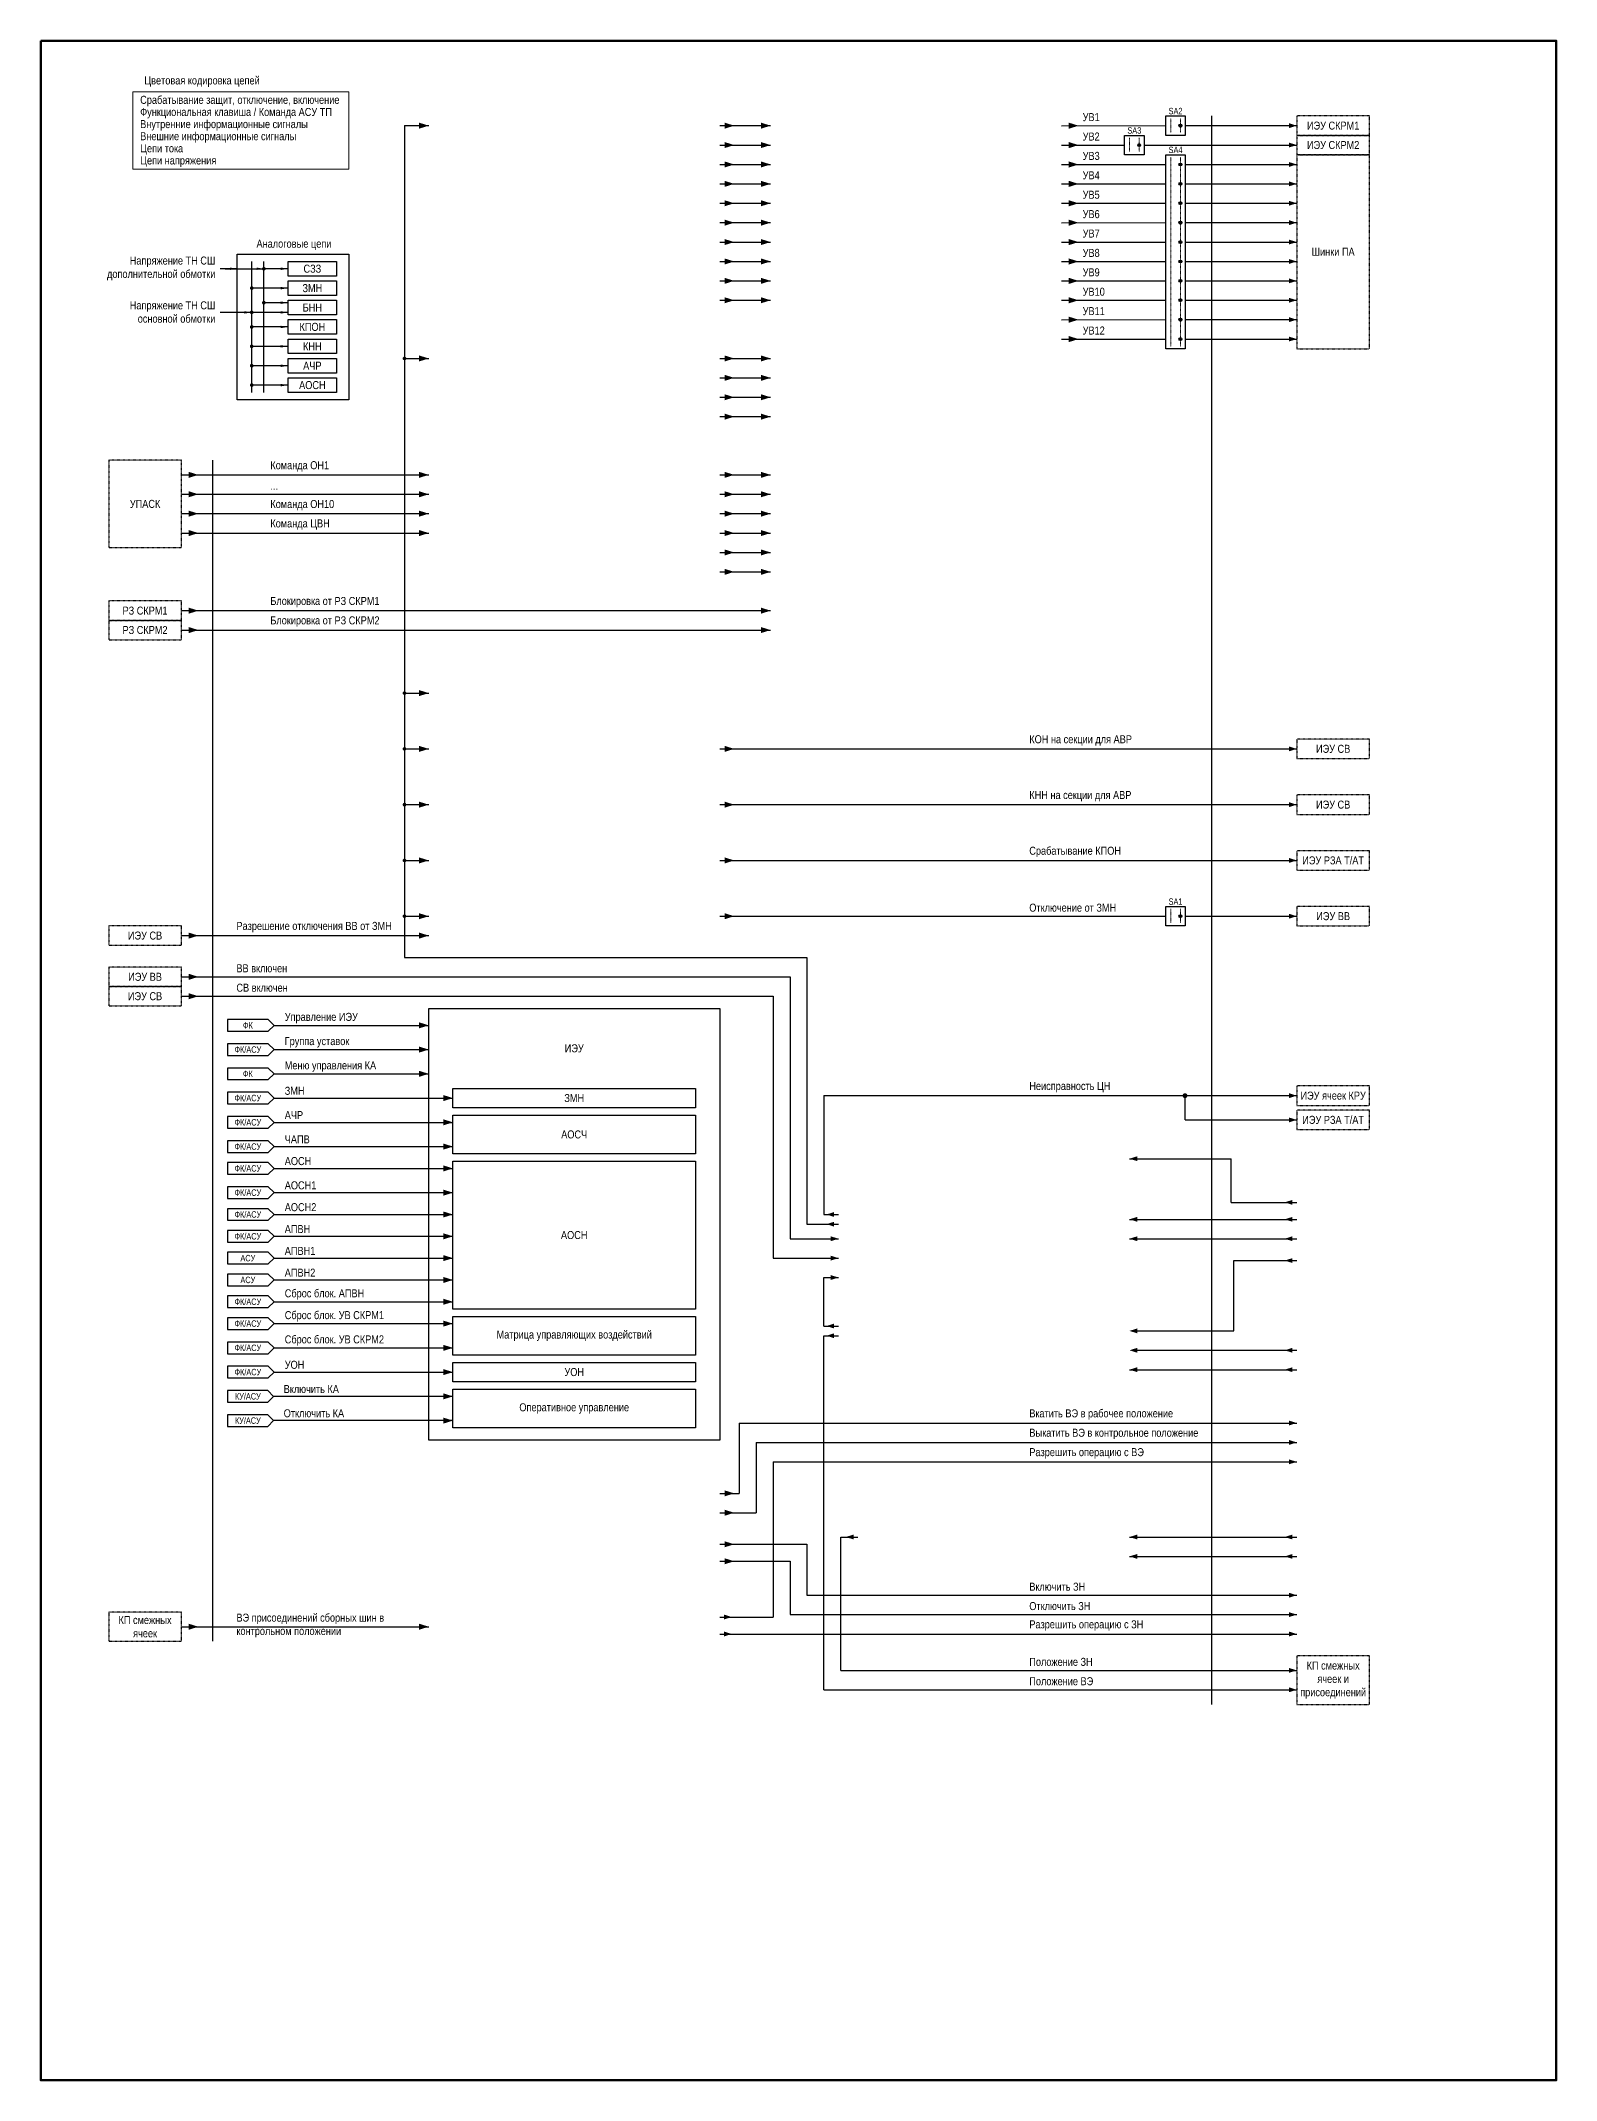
# Model space of a CAD drawing. Header units: millimetres. Extents: x -6343 to 676, y -1039 to 887.
# Drawn here: x -4989 to -4364, y -1039 to -198 of the extents above; entities that cross this region are included whole.
import ezdxf
from ezdxf.enums import TextEntityAlignment as Align

# ---------------------------------------------------------------- set-up
doc = ezdxf.new("R2010")
doc.units = ezdxf.units.MM
doc.linetypes.add('штриховая2', pattern=[0.375, 0.25, -0.125])
doc.layers.add('Основная', color=7, linetype='Continuous')
for name, color, linetype, lineweight in [('Отключение_включение', 1, 'Continuous', 30), ('Толстая', 7, 'Continuous', 53), ('Тонкая', 7, 'Continuous', 13), ('Цепи внешние', 84, 'Continuous', 30), ('Цепи внутренние', 5, 'Continuous', 30), ('Цепи ТН', 200, 'Continuous', 30), ('Цепи ТТ', 23, 'Continuous', 30), ('Цепь - ФК и АСУ', 132, 'Continuous', 30), ('Штриховая', 7, 'штриховая2', 20)]:
    doc.layers.add(name, color=color, linetype=linetype, lineweight=lineweight)
doc.styles.add('Narrow', font='ARIALN.TTF')

# ---------------------------------------------------------------- blocks, each defined once
blk = doc.blocks.new('Point')
at = {"layer": 'Основная', "color": 0, "const_width": 1.5}
blk.add_lwpolyline([(-0.75, 0, 1), (0.75, 0, 1)], format="xyb", close=True, dxfattribs=at)

msp = doc.modelspace()

# ---------------------------------------------------------------- hatches: boundary and pattern name
at = {"lineweight": 25, "ltscale": 0.25}
h = msp.add_hatch(color=256, dxfattribs=at)
edge = h.paths.add_edge_path()
edge.add_arc((-4519, -233), 0.6, 0, 360)
h = msp.add_hatch(color=256, dxfattribs=at)
edge = h.paths.add_edge_path()
edge.add_arc((-4536, -241), 0.6, 0, 360)
h = msp.add_hatch(color=256, dxfattribs=at)
edge = h.paths.add_edge_path()
edge.add_arc((-4519, -249), 0.6, 0, 360)
h = msp.add_hatch(color=256, dxfattribs=at)
edge = h.paths.add_edge_path()
edge.add_arc((-4519, -257), 0.6, 0, 360)
h = msp.add_hatch(color=256, dxfattribs=at)
edge = h.paths.add_edge_path()
edge.add_arc((-4519, -265), 0.6, 0, 360)
h = msp.add_hatch(color=256, dxfattribs=at)
edge = h.paths.add_edge_path()
edge.add_arc((-4519, -273), 0.6, 0, 360)
h = msp.add_hatch(color=256, dxfattribs=at)
edge = h.paths.add_edge_path()
edge.add_arc((-4519, -281), 0.6, 0, 360)
h = msp.add_hatch(color=256, dxfattribs=at)
edge = h.paths.add_edge_path()
edge.add_arc((-4519, -289), 0.6, 0, 360)
h = msp.add_hatch(color=256, dxfattribs=at)
edge = h.paths.add_edge_path()
edge.add_arc((-4519, -297), 0.6, 0, 360)
h = msp.add_hatch(color=256, dxfattribs=at)
edge = h.paths.add_edge_path()
edge.add_arc((-4519, -305), 0.6, 0, 360)
h = msp.add_hatch(color=256, dxfattribs=at)
edge = h.paths.add_edge_path()
edge.add_arc((-4519, -313), 0.6, 0, 360)
h = msp.add_hatch(color=256, dxfattribs=at)
edge = h.paths.add_edge_path()
edge.add_arc((-4519, -321), 0.6, 0, 360)
h = msp.add_hatch(color=256, dxfattribs=at)
edge = h.paths.add_edge_path()
edge.add_arc((-4519, -559), 0.6, 0, 360)

# ---------------------------------------------------------------- linework, layer by layer
for centre in [(-4519, -233), (-4536, -241), (-4519, -249), (-4519, -257), (-4519, -265), (-4519, -273), (-4519, -281), (-4519, -289), (-4519, -297), (-4519, -305), (-4519, -313), (-4519, -321), (-4519, -559)]:
    msp.add_circle(centre, 0.6, dxfattribs=at)
at = {"layer": 'Основная'}
for points in [[(-4525, -229), (-4517, -229), (-4517, -237), (-4525, -237)], [(-4542, -237), (-4534, -237), (-4534, -245), (-4542, -245)], [(-4525, -245), (-4517, -245), (-4517, -325), (-4525, -325)], [(-4887, -289), (-4867, -289), (-4867, -295), (-4887, -295)], [(-4887, -297), (-4867, -297), (-4867, -303), (-4887, -303)], [(-4887, -305), (-4867, -305), (-4867, -311), (-4887, -311)], [(-4887, -313), (-4867, -313), (-4867, -319), (-4887, -319)], [(-4887, -321), (-4867, -321), (-4867, -327), (-4887, -327)], [(-4887, -329), (-4867, -329), (-4867, -335), (-4887, -335)], [(-4887, -337), (-4867, -337), (-4867, -343), (-4887, -343)], [(-4525, -555), (-4517, -555), (-4517, -563), (-4525, -563)], [(-4829, -597), (-4709, -597), (-4709, -775), (-4829, -775)]]:
    msp.add_lwpolyline(points, close=True, dxfattribs=at)
at = {"layer": 'Основная', "ltscale": 0.3}
for points in [[(-4908, -286), (-4862, -286), (-4862, -346), (-4908, -346)], [(-4819, -630), (-4719, -630), (-4719, -638), (-4819, -638)], [(-4819, -641), (-4719, -641), (-4719, -657), (-4819, -657)], [(-4819, -660), (-4719, -660), (-4719, -721), (-4819, -721)], [(-4819, -724), (-4719, -724), (-4719, -740), (-4819, -740)], [(-4819, -743), (-4719, -743), (-4719, -751), (-4819, -751)], [(-4819, -754), (-4719, -754), (-4719, -770), (-4819, -770)]]:
    msp.add_lwpolyline(points, close=True, dxfattribs=at)
at = {"layer": 'Отключение_включение'}
for p, q in [((-4568, -233.01), (-4525, -233)), ((-4568, -241.01), (-4542, -241)), ((-4568, -249.01), (-4525, -249)), ((-4568, -257.01), (-4525, -257)), ((-4568, -265.01), (-4525, -265)), ((-4568, -273.01), (-4525, -273)), ((-4568, -281.01), (-4525, -281)), ((-4568, -289.01), (-4525, -289)), ((-4568, -297.01), (-4525, -297)), ((-4568, -305.01), (-4525, -305)), ((-4568, -313.01), (-4525, -313)), ((-4568, -321.01), (-4525, -321)), ((-4709, -559.01), (-4525, -559))]:
    msp.add_line(p, q, dxfattribs=at)
at = {"layer": 'Отключение_включение', "ltscale": 0.3}
for points in [[(-4561.02, -233.01, 0, 2.5, 0), (-4565.02, -233.01, 0, 0, 0)], [(-4561, -233.01, 0, 2.5, 0), (-4565, -233.01, 0, 0, 0)], [(-4471, -233, 0, 2, 0), (-4474.2, -233, 0, 0, 0)], [(-4561.02, -241.01, 0, 2.5, 0), (-4565.02, -241.01, 0, 0, 0)], [(-4561, -241.01, 0, 2.5, 0), (-4565, -241.01, 0, 0, 0)], [(-4471, -241, 0, 2, 0), (-4474.2, -241, 0, 0, 0)], [(-4561.02, -249.01, 0, 2.5, 0), (-4565.02, -249.01, 0, 0, 0)], [(-4561, -249.01, 0, 2.5, 0), (-4565, -249.01, 0, 0, 0)], [(-4471, -249, 0, 2, 0), (-4474.2, -249, 0, 0, 0)], [(-4561.02, -257.01, 0, 2.5, 0), (-4565.02, -257.01, 0, 0, 0)], [(-4561, -257.01, 0, 2.5, 0), (-4565, -257.01, 0, 0, 0)], [(-4471, -257, 0, 2, 0), (-4474.2, -257, 0, 0, 0)], [(-4561.02, -265.01, 0, 2.5, 0), (-4565.02, -265.01, 0, 0, 0)], [(-4561, -265.01, 0, 2.5, 0), (-4565, -265.01, 0, 0, 0)], [(-4471, -265, 0, 2, 0), (-4474.2, -265, 0, 0, 0)], [(-4561.02, -273.01, 0, 2.5, 0), (-4565.02, -273.01, 0, 0, 0)], [(-4561, -273.01, 0, 2.5, 0), (-4565, -273.01, 0, 0, 0)], [(-4471, -273, 0, 2, 0), (-4474.2, -273, 0, 0, 0)], [(-4561.02, -281.01, 0, 2.5, 0), (-4565.02, -281.01, 0, 0, 0)], [(-4561, -281.01, 0, 2.5, 0), (-4565, -281.01, 0, 0, 0)], [(-4471, -281, 0, 2, 0), (-4474.2, -281, 0, 0, 0)], [(-4561.02, -289.01, 0, 2.5, 0), (-4565.02, -289.01, 0, 0, 0)], [(-4561, -289.01, 0, 2.5, 0), (-4565, -289.01, 0, 0, 0)], [(-4471, -289, 0, 2, 0), (-4474.2, -289, 0, 0, 0)], [(-4561.02, -297.01, 0, 2.5, 0), (-4565.02, -297.01, 0, 0, 0)], [(-4561, -297.01, 0, 2.5, 0), (-4565, -297.01, 0, 0, 0)], [(-4471, -297, 0, 2, 0), (-4474.2, -297, 0, 0, 0)], [(-4561.02, -305.01, 0, 2.5, 0), (-4565.02, -305.01, 0, 0, 0)], [(-4561, -305.01, 0, 2.5, 0), (-4565, -305.01, 0, 0, 0)], [(-4471, -305, 0, 2, 0), (-4474.2, -305, 0, 0, 0)], [(-4561.02, -313.01, 0, 2.5, 0), (-4565.02, -313.01, 0, 0, 0)], [(-4561, -313.01, 0, 2.5, 0), (-4565, -313.01, 0, 0, 0)], [(-4471, -313, 0, 2, 0), (-4474.2, -313, 0, 0, 0)], [(-4561.02, -321.01, 0, 2.5, 0), (-4565.02, -321.01, 0, 0, 0)], [(-4561, -321.01, 0, 2.5, 0), (-4565, -321.01, 0, 0, 0)], [(-4471, -321, 0, 2, 0), (-4474.2, -321, 0, 0, 0)], [(-4703, -559, 0, 2.5, 0), (-4707, -559, 0, 0, 0)], [(-4471, -559, 0, 2, 0), (-4474.2, -559, 0, 0, 0)]]:
    msp.add_lwpolyline(points, format="xyseb", dxfattribs=at)
for points in [[(-4517, -233), (-4471, -233)], [(-4534, -241), (-4471, -241)], [(-4517, -249), (-4471, -249)], [(-4517, -257), (-4471, -257)], [(-4517, -265), (-4471, -265)], [(-4517, -273), (-4471, -273)], [(-4517, -281), (-4471, -281)], [(-4517, -289), (-4471, -289)], [(-4517, -297), (-4471, -297)], [(-4517, -305), (-4471, -305)], [(-4517, -313), (-4471, -313)], [(-4517, -321), (-4471, -321)], [(-4517, -559), (-4471, -559)]]:
    msp.add_lwpolyline(points, dxfattribs=at)
at = {"layer": 'Отключение_включение', "linetype": 'штриховая2', "ltscale": 0.3}
for points in [[(-4441, -229), (-4471, -229), (-4471, -237), (-4441, -237)], [(-4441, -237), (-4471, -237), (-4471, -245), (-4441, -245)], [(-4441, -245), (-4471, -245), (-4471, -325), (-4441, -325)], [(-4441, -555), (-4471, -555), (-4471, -563), (-4441, -563)]]:
    msp.add_lwpolyline(points, close=True, dxfattribs=at)
at = {"layer": 'Толстая'}
msp.add_lwpolyline([(-4989, -198), (-4364, -198), (-4364, -1039), (-4989, -1039)], close=True, dxfattribs=at)
at = {"layer": 'Тонкая', "ltscale": 0.3}
msp.add_lwpolyline([(-4951, -219), (-4862, -219), (-4862, -251), (-4951, -251)], close=True, dxfattribs=at)
at = {"layer": 'Цепи внешние'}
for p, q in [((-4918, -584.01), (-4680, -584)), ((-4918, -592.01), (-4687, -592)), ((-4498, -677), (-4471, -677)), ((-4498, -684), (-4471, -684)), ((-4498, -692), (-4471, -692)), ((-4497, -701), (-4471, -701)), ((-4701, -768.01), (-4673, -768)), ((-4673, -768.01), (-4471, -768)), ((-4694, -776.01), (-4680, -776)), ((-4680, -776.01), (-4471, -776)), ((-4687, -784), (-4471, -784)), ((-4709, -797.01), (-4701, -797)), ((-4709, -805.01), (-4694, -805)), ((-4709, -818.01), (-4673, -818)), ((-4709, -825.01), (-4680, -825)), ((-4673, -839), (-4471, -839)), ((-4680, -847.01), (-4471, -847)), ((-4702, -855.01), (-4471, -855))]:
    msp.add_line(p, q, dxfattribs=at)
at = {"layer": 'Цепи внешние', "linetype": 'штриховая2', "ltscale": 0.3}
for points in [[(-4931, -371), (-4961, -371), (-4961, -407), (-4931, -407)], [(-4931, -429), (-4961, -429), (-4961, -437), (-4931, -437)], [(-4931, -437), (-4961, -437), (-4961, -445), (-4931, -445)], [(-4441, -486), (-4471, -486), (-4471, -494), (-4441, -494)], [(-4441, -509), (-4471, -509), (-4471, -517), (-4441, -517)], [(-4441, -532), (-4471, -532), (-4471, -540), (-4441, -540)], [(-4931, -563), (-4961, -563), (-4961, -571), (-4931, -571)], [(-4931, -580), (-4961, -580), (-4961, -588), (-4931, -588)], [(-4931, -588), (-4961, -588), (-4961, -596), (-4931, -596)], [(-4441, -629), (-4471, -629), (-4471, -637), (-4441, -637)], [(-4441, -639), (-4471, -639), (-4471, -647), (-4441, -647)], [(-4931, -846), (-4961, -846), (-4961, -858), (-4931, -858)], [(-4441, -864), (-4471, -864), (-4471, -884), (-4441, -884)]]:
    msp.add_lwpolyline(points, close=True, dxfattribs=at)
at = {"layer": 'Цепи внешние'}
for points in [[(-4931, -377), (-4898, -377)], [(-4899, -377), (-4829, -377)], [(-4931, -385), (-4898, -385)], [(-4899, -385), (-4829, -385)], [(-4931, -393), (-4898, -393)], [(-4899, -393), (-4829, -393)], [(-4931, -401), (-4898, -401)], [(-4899, -401), (-4829, -401)], [(-4931, -433), (-4898, -433)], [(-4898, -433), (-4688, -433)], [(-4931, -441), (-4898, -441)], [(-4898, -441), (-4688, -441)], [(-4709, -490), (-4506, -490)], [(-4709, -513), (-4506, -513)], [(-4709, -536), (-4506, -536)], [(-4931, -567), (-4898, -567)], [(-4899, -567), (-4829, -567)], [(-4931, -584), (-4898, -584)], [(-4931, -592), (-4898, -592)], [(-4666, -633), (-4506, -633)], [(-4931, -852), (-4898, -852)], [(-4899, -852), (-4829, -852)], [(-4659, -870), (-4514, -870)], [(-4514, -870), (-4471, -870)], [(-4666, -878), (-4514, -878)], [(-4514, -878), (-4471, -878)]]:
    msp.add_lwpolyline(points, dxfattribs=at)
at = {"layer": 'Цепи внешние', "ltscale": 0.3}
for points in [[(-4924.02, -377, 0, 2.5, 0), (-4928.02, -377, 0, 0, 0)], [(-4924, -377, 0, 2.5, 0), (-4928, -377, 0, 0, 0)], [(-4829, -377, 0, 2.5, 0), (-4833, -377, 0, 0, 0)], [(-4924.02, -385, 0, 2.5, 0), (-4928.02, -385, 0, 0, 0)], [(-4924, -385, 0, 2.5, 0), (-4928, -385, 0, 0, 0)], [(-4829, -385, 0, 2.5, 0), (-4833, -385, 0, 0, 0)], [(-4924.02, -393, 0, 2.5, 0), (-4928.02, -393, 0, 0, 0)], [(-4924, -393, 0, 2.5, 0), (-4928, -393, 0, 0, 0)], [(-4829, -393, 0, 2.5, 0), (-4833, -393, 0, 0, 0)], [(-4924.02, -401, 0, 2.5, 0), (-4928.02, -401, 0, 0, 0)], [(-4924, -401, 0, 2.5, 0), (-4928, -401, 0, 0, 0)], [(-4829, -401, 0, 2.5, 0), (-4833, -401, 0, 0, 0)], [(-4924.02, -433, 0, 2.5, 0), (-4928.02, -433, 0, 0, 0)], [(-4924, -433, 0, 2.5, 0), (-4928, -433, 0, 0, 0)], [(-4688, -433, 0, 2.5, 0), (-4692, -433, 0, 0, 0)], [(-4924.02, -441, 0, 2.5, 0), (-4928.02, -441, 0, 0, 0)], [(-4924, -441, 0, 2.5, 0), (-4928, -441, 0, 0, 0)], [(-4688, -441, 0, 2.5, 0), (-4692, -441, 0, 0, 0)], [(-4703, -490, 0, 2.5, 0), (-4707, -490, 0, 0, 0)], [(-4471, -490, 0, 2, 0), (-4474.2, -490, 0, 0, 0)], [(-4703, -513, 0, 2.5, 0), (-4707, -513, 0, 0, 0)], [(-4471, -513, 0, 2, 0), (-4474.2, -513, 0, 0, 0)], [(-4703, -536, 0, 2.5, 0), (-4707, -536, 0, 0, 0)], [(-4471, -536, 0, 2, 0), (-4474.2, -536, 0, 0, 0)], [(-4924.02, -567, 0, 2.5, 0), (-4928.02, -567, 0, 0, 0)], [(-4924, -567, 0, 2.5, 0), (-4928, -567, 0, 0, 0)], [(-4829, -567, 0, 2.5, 0), (-4833, -567, 0, 0, 0)], [(-4924.02, -584, 0, 2.5, 0), (-4928.02, -584, 0, 0, 0)], [(-4924, -584, 0, 2.5, 0), (-4928, -584, 0, 0, 0)], [(-4924.02, -592, 0, 2.5, 0), (-4928.02, -592, 0, 0, 0)], [(-4924, -592, 0, 2.5, 0), (-4928, -592, 0, 0, 0)], [(-4471, -633, 0, 2, 0), (-4474.2, -633, 0, 0, 0)], [(-4471, -633, 0, 2, 0), (-4474.2, -633, 0, 0, 0)], [(-4471, -643, 0, 2, 0), (-4474.2, -643, 0, 0, 0)], [(-4540, -659, 0, 2, 0), (-4536.8, -659, 0, 0, 0)], [(-4665, -682, 0, 2, 0), (-4661.8, -682, 0, 0, 0)], [(-4476, -677, 0, 2, 0), (-4472.8, -677, 0, 0, 0)], [(-4540, -684, 0, 2, 0), (-4536.8, -684, 0, 0, 0)], [(-4476, -684, 0, 2, 0), (-4472.8, -684, 0, 0, 0)], [(-4660, -692, 0, 2, 0), (-4663.2, -692, 0, 0, 0)], [(-4540, -692, 0, 2, 0), (-4536.8, -692, 0, 0, 0)], [(-4476, -692, 0, 2, 0), (-4472.8, -692, 0, 0, 0)], [(-4660, -700, 0, 2, 0), (-4663.2, -700, 0, 0, 0)], [(-4476, -701, 0, 2, 0), (-4472.8, -701, 0, 0, 0)], [(-4665, -732, 0, 2, 0), (-4661.8, -732, 0, 0, 0)], [(-4540, -730, 0, 2, 0), (-4536.8, -730, 0, 0, 0)], [(-4540, -738, 0, 2, 0), (-4536.8, -738, 0, 0, 0)], [(-4476, -738, 0, 2, 0), (-4472.8, -738, 0, 0, 0)], [(-4540, -746, 0, 2, 0), (-4536.8, -746, 0, 0, 0)], [(-4476, -746, 0, 2, 0), (-4472.8, -746, 0, 0, 0)], [(-4471, -768, 0, 2, 0), (-4474.2, -768, 0, 0, 0)], [(-4471, -776, 0, 2, 0), (-4474.2, -776, 0, 0, 0)], [(-4471, -784, 0, 2, 0), (-4474.2, -784, 0, 0, 0)], [(-4703, -797, 0, 2.5, 0), (-4707, -797, 0, 0, 0)], [(-4703, -805, 0, 2.5, 0), (-4707, -805, 0, 0, 0)], [(-4657, -815, 0, 2, 0), (-4653.8, -815, 0, 0, 0)], [(-4540, -815, 0, 2, 0), (-4536.8, -815, 0, 0, 0)], [(-4476, -815, 0, 2, 0), (-4472.8, -815, 0, 0, 0)], [(-4703, -818, 0, 2.5, 0), (-4707, -818, 0, 0, 0)], [(-4703, -825, 0, 2.5, 0), (-4707, -825, 0, 0, 0)], [(-4540, -823, 0, 2, 0), (-4536.8, -823, 0, 0, 0)], [(-4476, -823, 0, 2, 0), (-4472.8, -823, 0, 0, 0)], [(-4471, -839, 0, 2, 0), (-4474.2, -839, 0, 0, 0)], [(-4704, -848, 0, 2, 0), (-4707.2, -848, 0, 0, 0)], [(-4471, -847, 0, 2, 0), (-4474.2, -847, 0, 0, 0)], [(-4924.02, -852, 0, 2.5, 0), (-4928.02, -852, 0, 0, 0)], [(-4924, -852, 0, 2.5, 0), (-4928, -852, 0, 0, 0)], [(-4829, -852, 0, 2.5, 0), (-4833, -852, 0, 0, 0)], [(-4704, -855, 0, 2, 0), (-4707.2, -855, 0, 0, 0)], [(-4471, -855, 0, 2, 0), (-4474.2, -855, 0, 0, 0)], [(-4471, -870, 0, 2, 0), (-4474.2, -870, 0, 0, 0)], [(-4471, -878, 0, 2, 0), (-4474.2, -878, 0, 0, 0)]]:
    msp.add_lwpolyline(points, format="xyseb", dxfattribs=at)
for points in [[(-4506, -490), (-4471, -490)], [(-4506, -513), (-4471, -513)], [(-4506, -536), (-4471, -536)], [(-4680, -584), (-4680, -692)], [(-4687, -592), (-4687, -700)], [(-4666, -633), (-4666, -682)], [(-4517, -643), (-4517, -633)], [(-4506, -633), (-4471, -633)], [(-4506, -633), (-4471, -633)], [(-4517, -643), (-4471, -643)], [(-4540, -659), (-4498, -659)], [(-4498, -677), (-4498, -659)], [(-4666, -682), (-4660, -682)], [(-4540, -684), (-4498, -684)], [(-4680, -692), (-4660, -692)], [(-4540, -692), (-4498, -692)], [(-4687, -700), (-4660, -700)], [(-4497, -730), (-4497, -701)], [(-4539, -730), (-4497, -730)], [(-4666, -878), (-4666, -732)], [(-4666, -732), (-4660, -732)], [(-4539, -738), (-4471, -738)], [(-4540, -746), (-4532, -746)], [(-4532, -746), (-4489, -746)], [(-4489, -746), (-4471, -746)], [(-4701, -768), (-4701, -797)], [(-4694, -776), (-4694, -805)], [(-4687, -784), (-4687, -848)], [(-4659, -870), (-4659, -815)], [(-4659, -815), (-4652, -815)], [(-4540, -815), (-4532, -815)], [(-4532, -815), (-4471, -815)], [(-4673, -818), (-4673, -839)], [(-4540, -823), (-4532, -823)], [(-4532, -823), (-4471, -823)], [(-4680, -825), (-4680, -847)], [(-4709, -848), (-4687, -848)], [(-4709, -855), (-4701, -855)]]:
    msp.add_lwpolyline(points, dxfattribs=at)
at = {"layer": 'Цепи внешние', "ltscale": 0.3, "const_width": 0.95}
msp.add_lwpolyline([(-4517.63, -633, 1), (-4516.58, -633, 1)], format="xyb", close=True, dxfattribs=at)
at = {"layer": 'Цепи внутренние'}
msp.add_line((-4666, -728), (-4666, -708), dxfattribs=at)
at = {"layer": 'Цепи внутренние', "ltscale": 0.3}
for points in [[(-4839, -233), (-4839, -576)], [(-4839, -233), (-4829, -233)], [(-4709, -233), (-4688, -233)], [(-4709, -241), (-4688, -241)], [(-4709, -249), (-4688, -249)], [(-4709, -257), (-4688, -257)], [(-4709, -265), (-4688, -265)], [(-4709, -273), (-4688, -273)], [(-4709, -281), (-4688, -281)], [(-4709, -289), (-4688, -289)], [(-4709, -297), (-4688, -297)], [(-4709, -305), (-4688, -305)], [(-4839, -329), (-4829, -329)], [(-4709, -329), (-4688, -329)], [(-4709, -337), (-4688, -337)], [(-4709, -345), (-4688, -345)], [(-4709, -353), (-4688, -353)], [(-4709, -377), (-4688, -377)], [(-4709, -385), (-4688, -385)], [(-4709, -393), (-4688, -393)], [(-4709, -401), (-4688, -401)], [(-4709, -409), (-4688, -409)], [(-4709, -417), (-4688, -417)], [(-4839, -467), (-4829, -467)], [(-4839, -490), (-4829, -490)], [(-4839, -513), (-4829, -513)], [(-4839, -536), (-4829, -536)], [(-4839, -559), (-4829, -559)], [(-4839, -576), (-4673, -576)], [(-4673, -576), (-4673, -686)], [(-4673, -686), (-4660, -686)], [(-4666, -708), (-4660, -708)], [(-4666, -728), (-4660, -728)]]:
    msp.add_lwpolyline(points, dxfattribs=at)
for points in [[(-4829, -233, 0, 2.5, 0), (-4833, -233, 0, 0, 0)], [(-4703, -233, 0, 2.5, 0), (-4707, -233, 0, 0, 0)], [(-4688, -233, 0, 2.5, 0), (-4692, -233, 0, 0, 0)], [(-4703, -241, 0, 2.5, 0), (-4707, -241, 0, 0, 0)], [(-4688, -241, 0, 2.5, 0), (-4692, -241, 0, 0, 0)], [(-4703, -249, 0, 2.5, 0), (-4707, -249, 0, 0, 0)], [(-4688, -249, 0, 2.5, 0), (-4692, -249, 0, 0, 0)], [(-4703, -257, 0, 2.5, 0), (-4707, -257, 0, 0, 0)], [(-4688, -257, 0, 2.5, 0), (-4692, -257, 0, 0, 0)], [(-4703, -265, 0, 2.5, 0), (-4707, -265, 0, 0, 0)], [(-4688, -265, 0, 2.5, 0), (-4692, -265, 0, 0, 0)], [(-4703, -273, 0, 2.5, 0), (-4707, -273, 0, 0, 0)], [(-4688, -273, 0, 2.5, 0), (-4692, -273, 0, 0, 0)], [(-4703, -281, 0, 2.5, 0), (-4707, -281, 0, 0, 0)], [(-4688, -281, 0, 2.5, 0), (-4692, -281, 0, 0, 0)], [(-4703, -289, 0, 2.5, 0), (-4707, -289, 0, 0, 0)], [(-4688, -289, 0, 2.5, 0), (-4692, -289, 0, 0, 0)], [(-4703, -297, 0, 2.5, 0), (-4707, -297, 0, 0, 0)], [(-4688, -297, 0, 2.5, 0), (-4692, -297, 0, 0, 0)], [(-4703, -305, 0, 2.5, 0), (-4707, -305, 0, 0, 0)], [(-4688, -305, 0, 2.5, 0), (-4692, -305, 0, 0, 0)], [(-4829, -329, 0, 2.5, 0), (-4833, -329, 0, 0, 0)], [(-4703, -329, 0, 2.5, 0), (-4707, -329, 0, 0, 0)], [(-4688, -329, 0, 2.5, 0), (-4692, -329, 0, 0, 0)], [(-4703, -337, 0, 2.5, 0), (-4707, -337, 0, 0, 0)], [(-4688, -337, 0, 2.5, 0), (-4692, -337, 0, 0, 0)], [(-4703, -345, 0, 2.5, 0), (-4707, -345, 0, 0, 0)], [(-4688, -345, 0, 2.5, 0), (-4692, -345, 0, 0, 0)], [(-4703, -353, 0, 2.5, 0), (-4707, -353, 0, 0, 0)], [(-4688, -353, 0, 2.5, 0), (-4692, -353, 0, 0, 0)], [(-4703, -377, 0, 2.5, 0), (-4707, -377, 0, 0, 0)], [(-4688, -377, 0, 2.5, 0), (-4692, -377, 0, 0, 0)], [(-4703, -385, 0, 2.5, 0), (-4707, -385, 0, 0, 0)], [(-4688, -385, 0, 2.5, 0), (-4692, -385, 0, 0, 0)], [(-4703, -393, 0, 2.5, 0), (-4707, -393, 0, 0, 0)], [(-4688, -393, 0, 2.5, 0), (-4692, -393, 0, 0, 0)], [(-4703, -401, 0, 2.5, 0), (-4707, -401, 0, 0, 0)], [(-4688, -401, 0, 2.5, 0), (-4692, -401, 0, 0, 0)], [(-4703, -409, 0, 2.5, 0), (-4707, -409, 0, 0, 0)], [(-4688, -409, 0, 2.5, 0), (-4692, -409, 0, 0, 0)], [(-4703, -417, 0, 2.5, 0), (-4707, -417, 0, 0, 0)], [(-4688, -417, 0, 2.5, 0), (-4692, -417, 0, 0, 0)], [(-4829, -467, 0, 2.5, 0), (-4833, -467, 0, 0, 0)], [(-4829, -490, 0, 2.5, 0), (-4833, -490, 0, 0, 0)], [(-4829, -513, 0, 2.5, 0), (-4833, -513, 0, 0, 0)], [(-4829, -536, 0, 2.5, 0), (-4833, -536, 0, 0, 0)], [(-4829, -559, 0, 2.5, 0), (-4833, -559, 0, 0, 0)], [(-4665, -686, 0, 2, 0), (-4661.8, -686, 0, 0, 0)], [(-4660, -708, 0, 2, 0), (-4663.2, -708, 0, 0, 0)], [(-4665, -728, 0, 2, 0), (-4661.8, -728, 0, 0, 0)]]:
    msp.add_lwpolyline(points, format="xyseb", dxfattribs=at)
at = {"layer": 'Цепи внутренние', "linetype": 'штриховая2'}
for points in [[(-4506.05, -884), (-4506, -229)], [(-4918.05, -858), (-4918, -371)]]:
    msp.add_lwpolyline(points, dxfattribs=at)
at = {"layer": 'Цепи ТН', "ltscale": 0.3}
for p, q in [((-4902, -343), (-4902, -289)), ((-4897, -343), (-4897, -289)), ((-4887, -292), (-4897, -292)), ((-4887, -300), (-4902, -300)), ((-4887, -310), (-4913, -310)), ((-4887, -310), (-4902, -310)), ((-4887, -306), (-4897, -306)), ((-4887, -316), (-4902, -316)), ((-4887, -324), (-4902, -324)), ((-4887, -332), (-4902, -332)), ((-4887, -340), (-4902, -340))]:
    msp.add_line(p, q, dxfattribs=at)
at = {"layer": 'Цепи ТН'}
for points in [[(-4908, -292), (-4915, -292)], [(-4908, -310), (-4915, -310)]]:
    msp.add_lwpolyline(points, dxfattribs=at)
at = {"layer": 'Цепи ТН', "ltscale": 0.3}
msp.add_lwpolyline([(-4913, -292), (-4897, -292)], dxfattribs=at)
at = {"layer": 'Цепи ТН'}
for points in [[(-4908, -292, 0, 1, 0), (-4911, -292, 0, 0, 0)], [(-4897, -292, 0, 1, 0), (-4900, -292, 0, 0, 0)], [(-4887, -292, 0, 1, 0), (-4890, -292, 0, 0, 0)], [(-4887, -300, 0, 1, 0), (-4890, -300, 0, 0, 0)], [(-4902, -310, 0, 1, 0), (-4905, -310, 0, 0, 0)], [(-4887, -306, 0, 1, 0), (-4890, -306, 0, 0, 0)], [(-4887, -310, 0, 1, 0), (-4890, -310, 0, 0, 0)], [(-4887, -316, 0, 1, 0), (-4890, -316, 0, 0, 0)], [(-4887, -324, 0, 1, 0), (-4890, -324, 0, 0, 0)], [(-4887, -332, 0, 1, 0), (-4890, -332, 0, 0, 0)], [(-4887, -340, 0, 1, 0), (-4890, -340, 0, 0, 0)]]:
    msp.add_lwpolyline(points, format="xyseb", dxfattribs=at)
at = {"layer": 'Цепь - ФК и АСУ'}
for p, q in [((-4819, -757), (-4893, -757)), ((-4819, -767), (-4893, -767))]:
    msp.add_line(p, q, dxfattribs=at)
at = {"layer": 'Цепь - ФК и АСУ', "ltscale": 0.3}
for points in [[(-4892.8, -604), (-4895.2, -601.6), (-4912, -601.6), (-4912, -606.4), (-4895.2, -606.4), (-4892.8, -604)], [(-4892.8, -614), (-4895.2, -611.6), (-4912, -611.6), (-4912, -616.4), (-4895.2, -616.4), (-4892.8, -614)], [(-4892.8, -624), (-4895.2, -621.6), (-4912, -621.6), (-4912, -626.4), (-4895.2, -626.4), (-4892.8, -624)], [(-4892.8, -634), (-4895.2, -631.6), (-4912, -631.6), (-4912, -636.4), (-4895.2, -636.4), (-4892.8, -634)], [(-4892.8, -644), (-4895.2, -641.6), (-4912, -641.6), (-4912, -646.4), (-4895.2, -646.4), (-4892.8, -644)], [(-4892.8, -654), (-4895.2, -651.6), (-4912, -651.6), (-4912, -656.4), (-4895.2, -656.4), (-4892.8, -654)], [(-4892.8, -663), (-4895.2, -660.6), (-4912, -660.6), (-4912, -665.4), (-4895.2, -665.4), (-4892.8, -663)], [(-4892.8, -673), (-4895.2, -670.6), (-4912, -670.6), (-4912, -675.4), (-4895.2, -675.4), (-4892.8, -673)], [(-4892.8, -682), (-4895.2, -679.6), (-4912, -679.6), (-4912, -684.4), (-4895.2, -684.4), (-4892.8, -682)], [(-4892.8, -691), (-4895.2, -688.6), (-4912, -688.6), (-4912, -693.4), (-4895.2, -693.4), (-4892.8, -691)], [(-4892.8, -700), (-4895.2, -697.6), (-4912, -697.6), (-4912, -702.4), (-4895.2, -702.4), (-4892.8, -700)], [(-4892.8, -709), (-4895.2, -706.6), (-4912, -706.6), (-4912, -711.4), (-4895.2, -711.4), (-4892.8, -709)], [(-4892.8, -718), (-4895.2, -715.6), (-4912, -715.6), (-4912, -720.4), (-4895.2, -720.4), (-4892.8, -718)], [(-4892.8, -727), (-4895.2, -724.6), (-4912, -724.6), (-4912, -729.4), (-4895.2, -729.4), (-4892.8, -727)], [(-4892.8, -737), (-4895.2, -734.6), (-4912, -734.6), (-4912, -739.4), (-4895.2, -739.4), (-4892.8, -737)], [(-4892.8, -747), (-4895.2, -744.6), (-4912, -744.6), (-4912, -749.4), (-4895.2, -749.4), (-4892.8, -747)], [(-4893, -757), (-4895.4, -754.6), (-4912, -754.6), (-4912, -759.4), (-4895.4, -759.4), (-4893, -757)], [(-4893, -767), (-4895.4, -764.6), (-4912, -764.6), (-4912, -769.4), (-4895.4, -769.4), (-4893, -767)]]:
    msp.add_lwpolyline(points, dxfattribs=at)
at = {"layer": 'Цепь - ФК и АСУ'}
for points in [[(-4892.8, -604), (-4829, -604)], [(-4892.8, -614), (-4829, -614)], [(-4892.8, -624), (-4829, -624)], [(-4892.8, -634), (-4819, -634)], [(-4892.8, -644), (-4819, -644)], [(-4892.8, -654), (-4819, -654)], [(-4892.8, -663), (-4819, -663)], [(-4892.8, -673), (-4819, -673)], [(-4892.8, -682), (-4819, -682)], [(-4892.8, -691), (-4819, -691)], [(-4892.8, -700), (-4819, -700)], [(-4892.8, -709), (-4819, -709)], [(-4892.8, -718), (-4819, -718)], [(-4892.8, -727), (-4819, -727)], [(-4892.8, -737), (-4819, -737)], [(-4892.8, -747), (-4819, -747)]]:
    msp.add_lwpolyline(points, dxfattribs=at)
at = {"layer": 'Цепь - ФК и АСУ', "ltscale": 0.3}
for points in [[(-4829, -604, 0, 2.5, 0), (-4833, -604, 0, 0, 0)], [(-4829, -614, 0, 2.5, 0), (-4833, -614, 0, 0, 0)], [(-4829, -624, 0, 2.5, 0), (-4833, -624, 0, 0, 0)], [(-4819, -634, 0, 2.5, 0), (-4823, -634, 0, 0, 0)], [(-4819, -644, 0, 2.5, 0), (-4823, -644, 0, 0, 0)], [(-4819, -654, 0, 2.5, 0), (-4823, -654, 0, 0, 0)], [(-4819, -663, 0, 2.5, 0), (-4823, -663, 0, 0, 0)], [(-4819, -673, 0, 2.5, 0), (-4823, -673, 0, 0, 0)], [(-4819, -682, 0, 2.5, 0), (-4823, -682, 0, 0, 0)], [(-4819, -691, 0, 2.5, 0), (-4823, -691, 0, 0, 0)], [(-4819, -700, 0, 2.5, 0), (-4823, -700, 0, 0, 0)], [(-4819, -709, 0, 2.5, 0), (-4823, -709, 0, 0, 0)], [(-4819, -718, 0, 2.5, 0), (-4823, -718, 0, 0, 0)], [(-4819, -727, 0, 2.5, 0), (-4823, -727, 0, 0, 0)], [(-4819, -737, 0, 2.5, 0), (-4823, -737, 0, 0, 0)], [(-4819, -747, 0, 2.5, 0), (-4823, -747, 0, 0, 0)], [(-4819, -757, 0, 2.5, 0), (-4823, -757, 0, 0, 0)], [(-4819, -767, 0, 2.5, 0), (-4823, -767, 0, 0, 0)]]:
    msp.add_lwpolyline(points, format="xyseb", dxfattribs=at)
at = {"layer": 'Штриховая', "ltscale": 0.3}
for p, q in [((-4523, -230), (-4523, -235.8)), ((-4519, -230), (-4519, -235.8)), ((-4540, -238), (-4540, -243.8)), ((-4536, -238), (-4536, -243.8)), ((-4523, -246), (-4523, -324)), ((-4519, -246), (-4519, -324)), ((-4523, -556), (-4523, -561.8)), ((-4519, -556), (-4519, -561.8))]:
    msp.add_line(p, q, dxfattribs=at)

# ---------------------------------------------------------------- block references
at = {"layer": 'Цепи внутренние', "xscale": 0.5, "yscale": 0.5, "zscale": 0.5}
for p in [(-4839, -329), (-4839, -467), (-4839, -490), (-4839, -513), (-4839, -536), (-4839, -559)]:
    msp.add_blockref('Point', p, dxfattribs=at)
at = {"layer": 'Цепи ТН', "xscale": 0.5, "yscale": 0.5, "zscale": 0.5}
for p in [(-4897, -292), (-4902, -300), (-4902, -310), (-4897, -306), (-4902, -316), (-4902, -324), (-4902, -332), (-4902, -340)]:
    msp.add_blockref('Point', p, dxfattribs=at)

# ---------------------------------------------------------------- texts
at = {"layer": 'Основная', "style": 'Narrow'}
msp.add_text('Цветовая кодировка цепей', height=3.3, dxfattribs=at).set_placement((-4922.5, -216), align=Align.CENTER)
for s, insert, char_height, width, attachment_point in [('SA2', (-4521, -227), 2.64, 8, 5), ('УВ1', (-4559.31, -229.5), 3.3, 60.3138, 4), ('SA3', (-4538, -235), 2.64, 8, 5), ('ИЭУ СКРМ1', (-4456, -233), 3.3, 30, 5), ('УВ2', (-4559.31, -237.5), 3.3, 60.3138, 4), ('УВ3', (-4559.31, -245.5), 3.3, 60.3138, 4), ('SA4', (-4521, -243), 2.64, 8, 5), ('ИЭУ СКРМ2', (-4456, -241), 3.3, 30, 5), ('УВ4', (-4559.31, -253.5), 3.3, 60.3138, 4), ('УВ5', (-4559.31, -261.5), 3.3, 60.3138, 4), ('УВ6', (-4559.31, -269.5), 3.3, 60.3138, 4), ('УВ7', (-4559.31, -277.5), 3.3, 60.3138, 4), ('Аналоговые цепи', (-4869.13, -282.14), 3.3, 36.87, 6), ('УВ8', (-4559.31, -285.5), 3.3, 60.3138, 4), ('Шинки ПА', (-4456, -285), 3.3, 30, 5), ('Напряжение ТН СШ дополнительной обмотки', (-4917, -291.86), 3.3, 50, 6), ('СЗЗ', (-4877, -292), 3.3, 20, 5), ('УВ9', (-4559.31, -293.5), 3.3, 60.3138, 4), ('ЗМН', (-4877, -300), 3.3, 20, 5), ('УВ10', (-4559.31, -301.5), 3.3, 60.3138, 4), ('Напряжение ТН СШ основной обмотки', (-4917, -309.86), 3.3, 50, 6), ('БНН', (-4877, -308), 3.3, 20, 5), ('УВ11', (-4559.31, -309.5), 3.3, 60.3138, 4), ('КПОН', (-4877, -316), 3.3, 20, 5), ('УВ12', (-4559.31, -317.5), 3.3, 60.3138, 4), ('КНН', (-4877, -324), 3.3, 20, 5), ('АЧР', (-4877, -332), 3.3, 20, 5), ('АОСН', (-4877, -340), 3.3, 20, 5), ('Команда ОН1', (-4894.31, -373.5), 3.3, 60.3138, 4), ('...', (-4894.31, -381.5), 3.3, 60.3138, 4), ('УПАСК', (-4946, -389), 3.3, 30, 5), ('Команда ОН10', (-4894.31, -389.5), 3.3, 60.3138, 4), ('Команда ЦВН', (-4894.31, -397.5), 3.3, 60.3138, 4), ('Блокировка от РЗ СКРМ1', (-4894.31, -429.5), 3.3, 60.3138, 4), ('РЗ СКРМ1', (-4946, -433), 3.3, 30, 5), ('Блокировка от РЗ СКРМ2', (-4894.31, -437.5), 3.3, 60.3138, 4), ('РЗ СКРМ2', (-4946, -441), 3.3, 30, 5), ('КОН на секции для АВР', (-4581.31, -486.5), 3.3, 60.3138, 4), ('ИЭУ СВ', (-4456, -490), 3.3, 30, 5), ('КНН на секции для АВР', (-4581.31, -509.5), 3.3, 60.3138, 4), ('ИЭУ СВ', (-4456, -513), 3.3, 30, 5), ('Срабатывание КПОН', (-4581.31, -532.5), 3.3, 60.3138, 4), ('ИЭУ РЗА Т/АТ', (-4456, -536), 3.3, 30, 5), ('Отключение от ЗМН', (-4581.31, -555.5), 3.3, 60.3138, 4), ('SA1', (-4521, -553), 2.64, 8, 5), ('Разрешение отключения ВВ от ЗМН', (-4908.31, -563.5), 3.3, 69.3138, 4), ('ИЭУ ВВ', (-4456, -559), 3.3, 30, 5), ('ИЭУ СВ', (-4946, -567), 3.3, 30, 5), ('ВВ включен', (-4908.31, -580.5), 3.3, 69.3138, 4), ('ИЭУ ВВ', (-4946, -584), 3.3, 30, 5), ('СВ включен', (-4908.31, -588.5), 3.3, 69.3138, 4), ('ИЭУ СВ', (-4946, -592), 3.3, 30, 5), ('ФК', (-4903.6, -604), 2.64, 16.8, 5), ('Управление ИЭУ', (-4888.38, -601), 3.3, 84.3319, 4), ('ФК/АСУ', (-4903.6, -614), 2.64, 16.8, 5), ('Группа уставок', (-4888.38, -611), 3.3, 84.3319, 4), ('ИЭУ', (-4769, -613.5), 3.3, 120, 5), ('Меню управления КА', (-4888.38, -621), 3.3, 84.3319, 4), ('ФК', (-4903.6, -624), 2.64, 16.8, 5), ('ЗМН', (-4888.38, -631), 3.3, 84.3319, 4), ('Неисправность ЦН', (-4581.31, -629.5), 3.3, 60.3138, 4), ('ФК/АСУ', (-4903.6, -634), 2.64, 16.8, 5), ('ЗМН', (-4769, -634), 3.3, 100, 5), ('ИЭУ ячеек КРУ', (-4456, -633), 3.3, 30, 5), ('ФК/АСУ', (-4903.6, -644), 2.64, 16.8, 5), ('АЧР', (-4888.38, -641), 3.3, 84.3319, 4), ('АОСЧ', (-4769, -649), 3.3, 100, 5), ('ИЭУ РЗА Т/АТ', (-4456, -643), 3.3, 30, 5), ('ФК/АСУ', (-4903.6, -654), 2.64, 16.8, 5), ('ЧАПВ', (-4888.38, -651), 3.3, 84.3319, 4), ('ФК/АСУ', (-4903.6, -663), 2.64, 16.8, 5), ('АОСН', (-4888.38, -660), 3.3, 84.3319, 4), ('ФК/АСУ', (-4903.6, -673), 2.64, 16.8, 5), ('АОСН1', (-4888.38, -670), 3.3, 84.3319, 4), ('ФК/АСУ', (-4903.6, -682), 2.64, 16.8, 5), ('АОСН2', (-4888.38, -679), 3.3, 84.3319, 4), ('ФК/АСУ', (-4903.6, -691), 2.64, 16.8, 5), ('АПВН', (-4888.38, -688), 3.3, 84.3319, 4), ('АОСН', (-4769, -690.5), 3.3, 100, 5), ('АПВН1', (-4888.38, -697), 3.3, 84.3319, 4), ('АСУ', (-4903.6, -700), 2.64, 16.8, 5), ('АПВН2', (-4888.38, -706), 3.3, 84.3319, 4), ('АСУ', (-4903.6, -709), 2.64, 16.8, 5), ('Сброс блок. АПВН', (-4888.38, -715), 3.3, 84.3319, 4), ('ФК/АСУ', (-4903.6, -718), 2.64, 16.8, 5), ('Сброс блок. УВ СКРМ1', (-4888.38, -724), 3.3, 84.3319, 4), ('ФК/АСУ', (-4903.6, -727), 2.64, 16.8, 5), ('Сброс блок. УВ СКРМ2', (-4888.38, -734), 3.3, 84.3319, 4), ('Матрица управляющих воздействий', (-4769, -732), 3.3, 100, 5), ('ФК/АСУ', (-4903.6, -737), 2.64, 16.8, 5), ('ФК/АСУ', (-4903.6, -747), 2.64, 16.8, 5), ('УОН', (-4888.38, -744), 3.3, 84.3319, 4), ('УОН', (-4769, -747), 3.3, 100, 5), ('КУ/АСУ', (-4903.6, -757), 2.64, 16.8, 5), ('Включить КА', (-4888.81, -754), 3.3, 84.3319, 4), ('Отключить КА', (-4888.81, -764), 3.3, 84.3319, 4), ('Оперативное управление', (-4769, -762), 3.3, 100, 5), ('{\\C0;Вкатить ВЭ в рабочее положение}', (-4581.31, -764.5), 3.3, 75.3138, 4), ('КУ/АСУ', (-4903.6, -767), 2.64, 16.8, 5), ('{\\C0;Выкатить ВЭ в контрольное положение}', (-4581.31, -772.5), 3.3, 75.3138, 4), ('Разрешить операцию с ВЭ', (-4581.31, -780.5), 3.3, 60.3138, 4), ('Включить ЗН', (-4581.31, -835.5), 3.3, 60.3138, 4), ('КП смежных ячеек', (-4946, -852), 3.3, 30, 5), ('ВЭ присоединений сборных шин в контрольном положении', (-4908.31, -851.5), 3.3, 70.3138, 4), ('Отключить ЗН', (-4581.31, -843.5), 3.3, 60.3138, 4), ('Разрешить операцию с ЗН', (-4581.31, -851.5), 3.3, 60.3138, 4), ('Положение ЗН', (-4581.31, -866.5), 3.3, 60.3138, 4), ('Положение ВЭ', (-4581.31, -874.5), 3.3, 60.3138, 4), ('КП смежных ячеек и присоединений', (-4456, -874), 3.3, 30, 5)]:
    msp.add_mtext(s, dxfattribs=dict(at, insert=insert, char_height=char_height, width=width, attachment_point=attachment_point))
at = {"layer": 'Отключение_включение', "style": 'Narrow'}
msp.add_text('Срабатывание защит, отключение, включение', height=3.3, dxfattribs=at).set_placement((-4948, -224))
at = {"layer": 'Цепи внешние', "style": 'Narrow'}
msp.add_text('Внешние информационные сигналы', height=3.3, dxfattribs=at).set_placement((-4948, -239))
at = {"layer": 'Цепи внутренние', "style": 'Narrow'}
msp.add_text('Внутренние информационные сигналы', height=3.3, dxfattribs=at).set_placement((-4948, -234))
at = {"layer": 'Цепи ТН', "style": 'Narrow'}
msp.add_text('Цепи напряжения', height=3.3, dxfattribs=at).set_placement((-4948, -249))
at = {"layer": 'Цепи ТТ', "style": 'Narrow'}
msp.add_text('Цепи тока', height=3.3, dxfattribs=at).set_placement((-4948, -244))
at = {"layer": 'Цепь - ФК и АСУ', "style": 'Narrow'}
msp.add_text('Функциональная клавиша / Команда АСУ ТП', height=3.3, dxfattribs=at).set_placement((-4948, -229))

doc.saveas('drawing.dxf')
